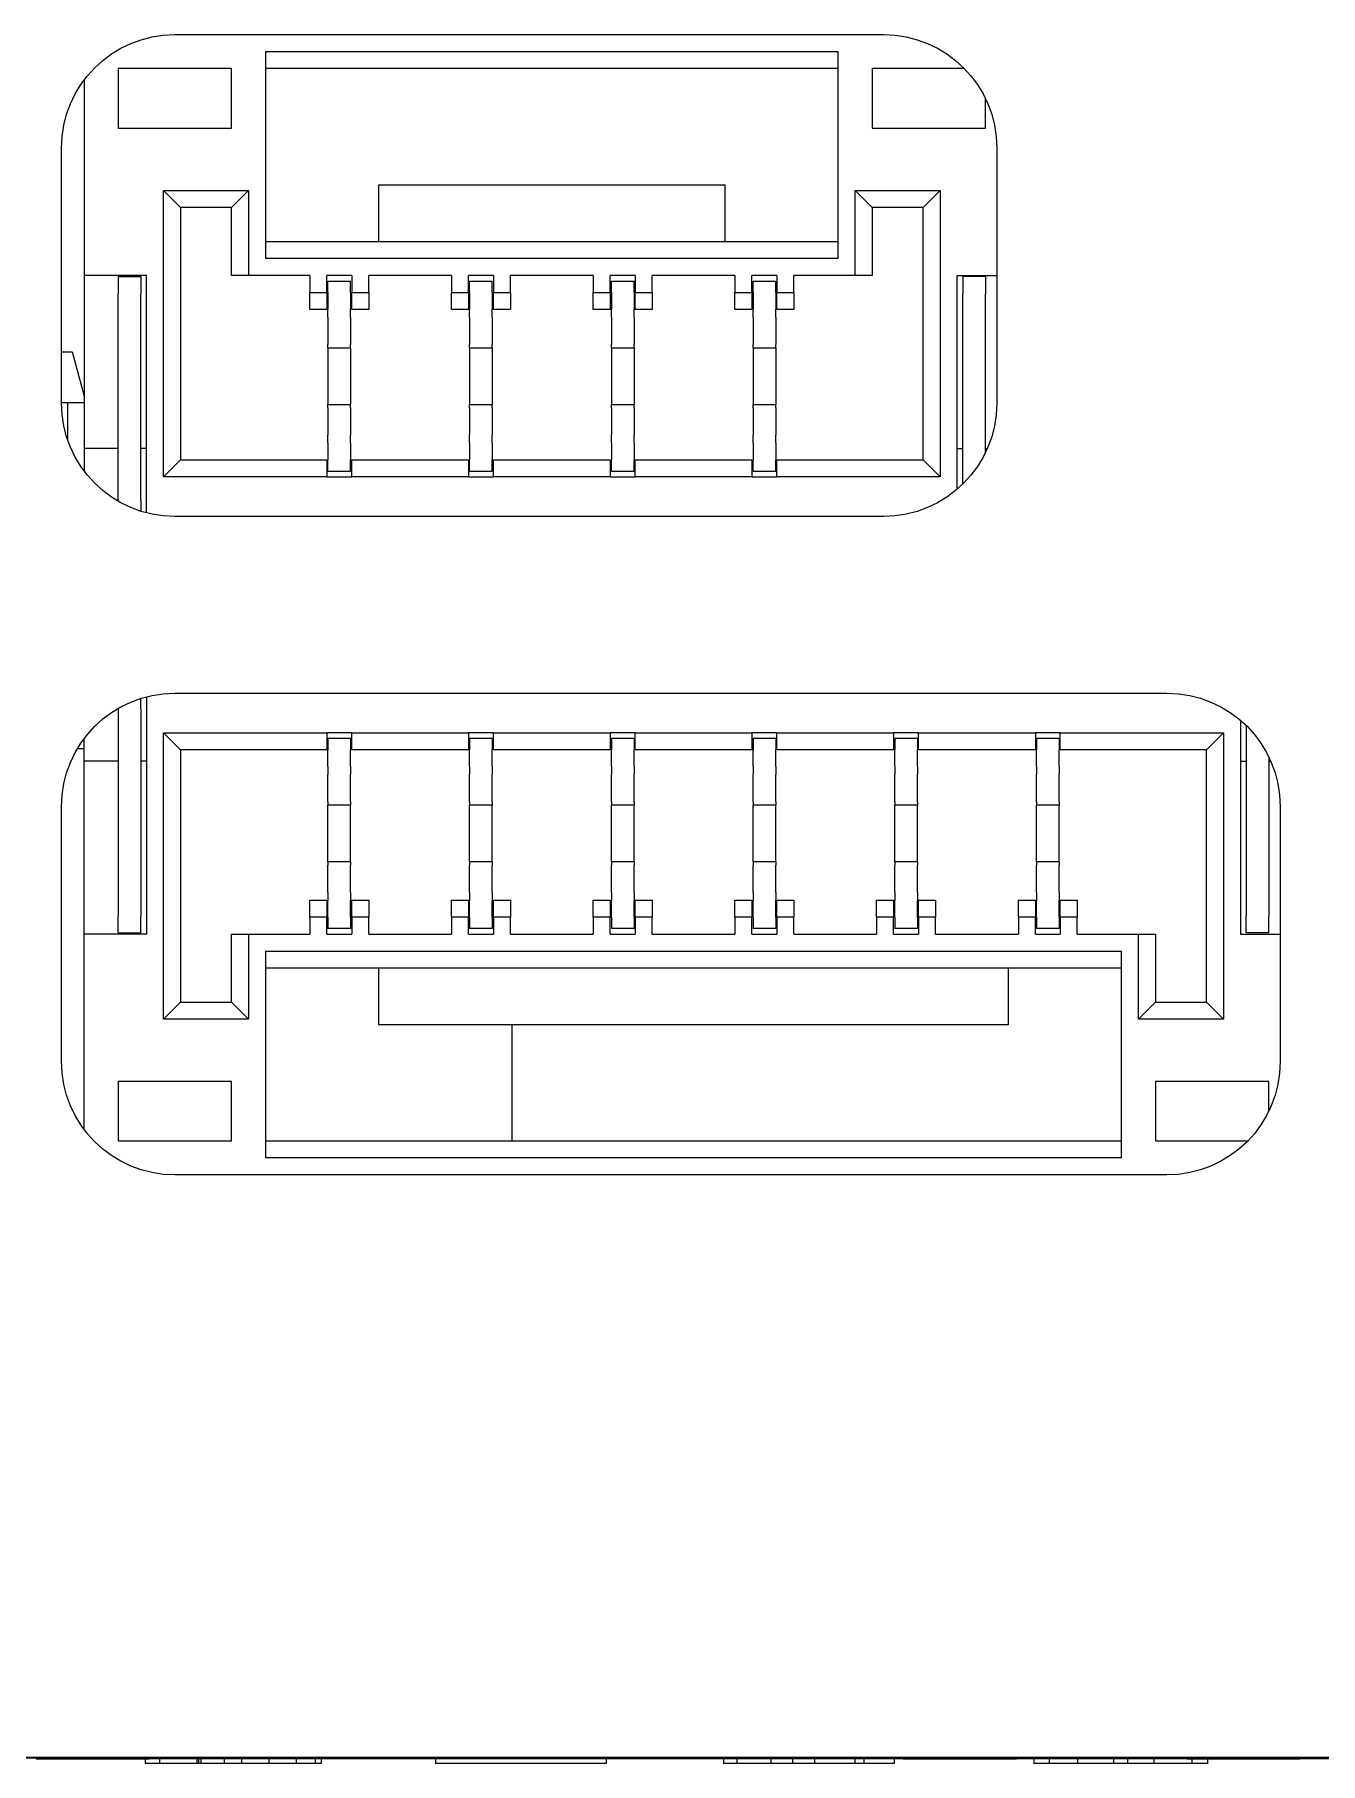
# Model space of a CAD drawing. Header units: millimetres. Extents: x 0 to 297, y 0 to 210.
# Drawn here: x 126.72 to 138.06, y 172.23 to 187.48 of the extents above; entities that cross this region are included whole.
import ezdxf

# ---------------------------------------------------------------- set-up
doc = ezdxf.new("R2010")
doc.units = ezdxf.units.MM
doc.header["$LTSCALE"] = 0.75
doc.layers.add('Visible', color=7, linetype='Continuous', lineweight=13)

msp = doc.modelspace()

# ---------------------------------------------------------------- linework, layer by layer
at = {"layer": 'Visible', "extrusion": (-1e-16, -1, 2.966e-13)}
for p, q in [((127.956, 187.475), (134.206, 187.475)), ((128.756, 187.325), (128.756, 185.5)), ((128.756, 187.325), (133.806, 187.325)), ((133.806, 185.5), (133.806, 187.325)), ((127.456, 187.175), (127.456, 186.65)), ((128.456, 187.175), (127.456, 187.175)), ((128.456, 186.65), (128.456, 187.175)), ((133.806, 187.175), (128.756, 187.175)), ((134.106, 187.175), (134.106, 186.65)), ((134.92, 187.175), (134.106, 187.175)), ((127.156, 187.075), (127.156, 185.35)), ((135.106, 186.65), (135.106, 186.911)), ((127.456, 186.65), (128.456, 186.65)), ((134.106, 186.65), (135.106, 186.65)), ((126.956, 184.225), (126.956, 186.475)), ((135.206, 186.475), (135.206, 184.225)), ((127.856, 183.575), (127.856, 186.1)), ((127.856, 186.1), (128.606, 186.1)), ((127.856, 186.1), (128.006, 185.95)), ((128.606, 186.1), (128.456, 185.95)), ((128.606, 186.1), (128.606, 185.35)), ((129.756, 185.65), (129.756, 186.15)), ((129.756, 186.15), (132.806, 186.15)), ((132.806, 186.15), (132.806, 185.65)), ((133.956, 185.35), (133.956, 186.1)), ((133.956, 186.1), (134.706, 186.1)), ((133.956, 186.1), (134.106, 185.95)), ((134.706, 186.1), (134.556, 185.95)), ((134.706, 186.1), (134.706, 183.575)), ((128.006, 185.95), (128.006, 183.725)), ((128.456, 185.95), (128.006, 185.95)), ((128.456, 185.35), (128.456, 185.95)), ((134.106, 185.95), (134.106, 185.35)), ((134.556, 185.95), (134.106, 185.95)), ((134.556, 183.725), (134.556, 185.95)), ((128.756, 185.65), (129.756, 185.65)), ((129.756, 185.65), (132.806, 185.65)), ((132.806, 185.65), (133.806, 185.65)), ((133.806, 185.5), (128.756, 185.5)), ((127.706, 185.35), (127.156, 185.35)), ((127.156, 185.35), (127.156, 183.825)), ((127.456, 185.34), (127.656, 185.34)), ((127.456, 185.34), (127.456, 185.19)), ((127.656, 185.34), (127.656, 185.19)), ((127.706, 183.257), (127.706, 185.35)), ((128.606, 185.35), (128.456, 185.35)), ((129.146, 185.35), (128.606, 185.35)), ((129.146, 185.35), (129.146, 185.2)), ((129.516, 185.35), (129.296, 185.35)), ((129.296, 185.2), (129.296, 185.35)), ((129.306, 185.3), (129.506, 185.3)), ((129.306, 185.2), (129.306, 185.3)), ((129.506, 185.2), (129.506, 185.3)), ((129.516, 185.35), (129.516, 185.2)), ((130.396, 185.35), (129.666, 185.35)), ((129.666, 185.2), (129.666, 185.35)), ((130.396, 185.35), (130.396, 185.2)), ((130.766, 185.35), (130.546, 185.35)), ((130.546, 185.2), (130.546, 185.35)), ((130.556, 185.3), (130.756, 185.3)), ((130.556, 185.2), (130.556, 185.3)), ((130.756, 185.2), (130.756, 185.3)), ((130.766, 185.35), (130.766, 185.2)), ((131.646, 185.35), (130.916, 185.35)), ((130.916, 185.2), (130.916, 185.35)), ((131.646, 185.35), (131.646, 185.2)), ((132.016, 185.35), (131.796, 185.35)), ((131.796, 185.2), (131.796, 185.35)), ((131.806, 185.3), (132.006, 185.3)), ((131.806, 185.2), (131.806, 185.3)), ((132.006, 185.2), (132.006, 185.3)), ((132.016, 185.35), (132.016, 185.2)), ((132.896, 185.35), (132.166, 185.35)), ((132.166, 185.2), (132.166, 185.35)), ((132.896, 185.35), (132.896, 185.2)), ((133.266, 185.35), (133.046, 185.35)), ((133.046, 185.2), (133.046, 185.35)), ((133.056, 185.3), (133.256, 185.3)), ((133.056, 185.2), (133.056, 185.3)), ((133.256, 185.2), (133.256, 185.3)), ((133.266, 185.35), (133.266, 185.2)), ((133.956, 185.35), (133.416, 185.35)), ((133.416, 185.2), (133.416, 185.35)), ((134.106, 185.35), (133.956, 185.35)), ((134.856, 185.35), (135.206, 185.35)), ((134.856, 183.465), (134.856, 185.35)), ((135.106, 185.34), (134.906, 185.34)), ((134.906, 185.34), (134.906, 185.19)), ((135.106, 185.34), (135.106, 185.19)), ((127.456, 183.365), (127.456, 185.19)), ((127.656, 183.365), (127.656, 185.19)), ((129.146, 185.2), (129.296, 185.2)), ((129.146, 185.05), (129.146, 185.2)), ((129.296, 185.2), (129.296, 185.05)), ((129.306, 185.2), (129.306, 185.054)), ((129.506, 185.2), (129.506, 185.054)), ((129.516, 185.2), (129.666, 185.2)), ((129.516, 185.05), (129.516, 185.2)), ((129.666, 185.2), (129.666, 185.05)), ((130.396, 185.2), (130.546, 185.2)), ((130.396, 185.05), (130.396, 185.2)), ((130.546, 185.2), (130.546, 185.05)), ((130.556, 185.2), (130.556, 185.054)), ((130.756, 185.2), (130.756, 185.054)), ((130.766, 185.2), (130.916, 185.2)), ((130.766, 185.05), (130.766, 185.2)), ((130.916, 185.2), (130.916, 185.05)), ((131.646, 185.2), (131.796, 185.2)), ((131.646, 185.05), (131.646, 185.2)), ((131.796, 185.2), (131.796, 185.05)), ((131.806, 185.2), (131.806, 185.054)), ((132.006, 185.2), (132.006, 185.054)), ((132.016, 185.2), (132.166, 185.2)), ((132.016, 185.05), (132.016, 185.2)), ((132.166, 185.2), (132.166, 185.05)), ((132.896, 185.2), (133.046, 185.2)), ((132.896, 185.05), (132.896, 185.2)), ((133.046, 185.2), (133.046, 185.05)), ((133.056, 185.2), (133.056, 185.054)), ((133.256, 185.2), (133.256, 185.054)), ((133.266, 185.2), (133.416, 185.2)), ((133.266, 185.05), (133.266, 185.2)), ((133.416, 185.2), (133.416, 185.05)), ((134.906, 183.511), (134.906, 185.19)), ((135.106, 183.789), (135.106, 185.19)), ((129.296, 185.05), (129.146, 185.05)), ((129.306, 184.983), (129.306, 185.054)), ((129.306, 184.983), (129.306, 184.742)), ((129.506, 184.983), (129.506, 185.054)), ((129.506, 184.983), (129.506, 184.742)), ((129.666, 185.05), (129.516, 185.05)), ((130.546, 185.05), (130.396, 185.05)), ((130.556, 184.983), (130.556, 185.054)), ((130.556, 184.983), (130.556, 184.742)), ((130.756, 184.983), (130.756, 185.054)), ((130.756, 184.983), (130.756, 184.742)), ((130.916, 185.05), (130.766, 185.05)), ((131.796, 185.05), (131.646, 185.05)), ((131.806, 184.983), (131.806, 185.054)), ((131.806, 184.983), (131.806, 184.742)), ((132.006, 184.983), (132.006, 185.054)), ((132.006, 184.983), (132.006, 184.742)), ((132.166, 185.05), (132.016, 185.05)), ((133.046, 185.05), (132.896, 185.05)), ((133.056, 184.983), (133.056, 185.054)), ((133.056, 184.983), (133.056, 184.742)), ((133.256, 184.983), (133.256, 185.054)), ((133.256, 184.983), (133.256, 184.742)), ((133.416, 185.05), (133.266, 185.05)), ((126.956, 184.677), (127.051, 184.677)), ((127.051, 184.677), (127.156, 184.285)), ((129.306, 184.713), (129.306, 184.742)), ((129.306, 184.713), (129.306, 184.213)), ((129.306, 184.713), (129.506, 184.713)), ((129.506, 184.713), (129.506, 184.742)), ((129.506, 184.713), (129.506, 184.213)), ((130.556, 184.713), (130.556, 184.742)), ((130.556, 184.713), (130.556, 184.213)), ((130.556, 184.713), (130.756, 184.713)), ((130.756, 184.713), (130.756, 184.742)), ((130.756, 184.713), (130.756, 184.213)), ((131.806, 184.713), (131.806, 184.742)), ((131.806, 184.713), (131.806, 184.213)), ((131.806, 184.713), (132.006, 184.713)), ((132.006, 184.713), (132.006, 184.742)), ((132.006, 184.713), (132.006, 184.213)), ((133.056, 184.713), (133.056, 184.742)), ((133.056, 184.713), (133.056, 184.213)), ((133.056, 184.713), (133.256, 184.713)), ((133.256, 184.713), (133.256, 184.742)), ((133.256, 184.713), (133.256, 184.213)), ((127.012, 184.227), (126.956, 184.227)), ((127.012, 183.894), (127.012, 184.227)), ((127.156, 184.227), (127.012, 184.227)), ((129.306, 184.183), (129.306, 184.213)), ((129.306, 184.213), (129.506, 184.213)), ((129.506, 184.183), (129.506, 184.213)), ((130.556, 184.183), (130.556, 184.213)), ((130.556, 184.213), (130.756, 184.213)), ((130.756, 184.183), (130.756, 184.213)), ((131.806, 184.183), (131.806, 184.213)), ((131.806, 184.213), (132.006, 184.213)), ((132.006, 184.183), (132.006, 184.213)), ((133.056, 184.183), (133.056, 184.213)), ((133.056, 184.213), (133.256, 184.213)), ((133.256, 184.183), (133.256, 184.213)), ((129.306, 184.183), (129.306, 183.942)), ((129.506, 184.183), (129.506, 183.942)), ((130.556, 184.183), (130.556, 183.942)), ((130.756, 184.183), (130.756, 183.942)), ((131.806, 184.183), (131.806, 183.942)), ((132.006, 184.183), (132.006, 183.942)), ((133.056, 184.183), (133.056, 183.942)), ((133.256, 184.183), (133.256, 183.942)), ((129.306, 183.871), (129.306, 183.942)), ((129.506, 183.871), (129.506, 183.942)), ((130.556, 183.871), (130.556, 183.942)), ((130.756, 183.871), (130.756, 183.942)), ((131.806, 183.871), (131.806, 183.942)), ((132.006, 183.871), (132.006, 183.942)), ((133.056, 183.871), (133.056, 183.942)), ((133.256, 183.871), (133.256, 183.942)), ((127.156, 183.825), (127.156, 183.625)), ((127.456, 183.825), (127.156, 183.825)), ((127.706, 183.825), (127.656, 183.825)), ((129.306, 183.871), (129.306, 183.725)), ((129.506, 183.871), (129.506, 183.725)), ((130.556, 183.871), (130.556, 183.725)), ((130.756, 183.871), (130.756, 183.725)), ((131.806, 183.871), (131.806, 183.725)), ((132.006, 183.871), (132.006, 183.725)), ((133.056, 183.871), (133.056, 183.725)), ((133.256, 183.871), (133.256, 183.725)), ((134.856, 183.825), (134.906, 183.825)), ((135.106, 183.825), (135.122, 183.825)), ((127.856, 183.575), (128.006, 183.725)), ((128.006, 183.725), (129.296, 183.725)), ((129.296, 183.725), (129.296, 183.575)), ((129.306, 183.625), (129.306, 183.725)), ((129.306, 183.625), (129.506, 183.625)), ((129.506, 183.625), (129.506, 183.725)), ((129.516, 183.725), (130.546, 183.725)), ((129.516, 183.575), (129.516, 183.725)), ((130.546, 183.725), (130.546, 183.575)), ((130.556, 183.625), (130.556, 183.725)), ((130.556, 183.625), (130.756, 183.625)), ((130.756, 183.625), (130.756, 183.725)), ((130.766, 183.725), (131.796, 183.725)), ((130.766, 183.575), (130.766, 183.725)), ((131.796, 183.725), (131.796, 183.575)), ((131.806, 183.625), (131.806, 183.725)), ((131.806, 183.625), (132.006, 183.625)), ((132.006, 183.625), (132.006, 183.725)), ((132.016, 183.725), (133.046, 183.725)), ((132.016, 183.575), (132.016, 183.725)), ((133.046, 183.725), (133.046, 183.575)), ((133.056, 183.625), (133.056, 183.725)), ((133.056, 183.625), (133.256, 183.625)), ((133.256, 183.625), (133.256, 183.725)), ((133.266, 183.725), (134.556, 183.725)), ((133.266, 183.575), (133.266, 183.725)), ((134.706, 183.575), (134.556, 183.725)), ((129.296, 183.575), (127.856, 183.575)), ((129.296, 183.575), (129.516, 183.575)), ((130.546, 183.575), (129.516, 183.575)), ((130.546, 183.575), (130.766, 183.575)), ((131.796, 183.575), (130.766, 183.575)), ((131.796, 183.575), (132.016, 183.575)), ((133.046, 183.575), (132.016, 183.575)), ((133.046, 183.575), (133.266, 183.575)), ((134.706, 183.575), (133.266, 183.575)), ((127.456, 183.365), (127.456, 183.359)), ((127.656, 183.365), (127.656, 183.271)), ((134.206, 183.225), (127.956, 183.225)), ((127.656, 181.527), (127.656, 181.621)), ((127.706, 181.635), (127.706, 179.542)), ((127.956, 181.667), (136.706, 181.667)), ((127.456, 181.527), (127.456, 181.533)), ((127.456, 181.527), (127.456, 179.702)), ((127.656, 181.527), (127.656, 179.702)), ((127.856, 181.317), (129.296, 181.317)), ((127.856, 181.317), (128.006, 181.167)), ((127.856, 178.792), (127.856, 181.317)), ((129.296, 181.317), (129.296, 181.167)), ((129.516, 181.317), (129.296, 181.317)), ((129.516, 181.317), (130.546, 181.317)), ((129.516, 181.167), (129.516, 181.317)), ((130.546, 181.317), (130.546, 181.167)), ((130.766, 181.317), (130.546, 181.317)), ((130.766, 181.317), (131.796, 181.317)), ((130.766, 181.167), (130.766, 181.317)), ((131.796, 181.317), (131.796, 181.167)), ((132.016, 181.317), (131.796, 181.317)), ((132.016, 181.317), (133.046, 181.317)), ((132.016, 181.167), (132.016, 181.317)), ((133.046, 181.317), (133.046, 181.167)), ((133.266, 181.317), (133.046, 181.317)), ((133.266, 181.317), (134.296, 181.317)), ((133.266, 181.167), (133.266, 181.317)), ((134.296, 181.317), (134.296, 181.167)), ((134.516, 181.317), (134.296, 181.317)), ((134.516, 181.167), (134.516, 181.317)), ((134.516, 181.317), (135.546, 181.317)), ((135.546, 181.317), (135.546, 181.167)), ((135.766, 181.317), (135.546, 181.317)), ((135.766, 181.317), (137.206, 181.317)), ((135.766, 181.167), (135.766, 181.317)), ((137.206, 181.317), (137.056, 181.167)), ((137.206, 181.317), (137.206, 178.792)), ((137.356, 181.427), (137.356, 179.542)), ((137.406, 181.381), (137.406, 179.702)), ((127.095, 181.177), (127.156, 181.177)), ((127.156, 181.067), (127.156, 181.267)), ((129.296, 181.167), (128.006, 181.167)), ((128.006, 181.167), (128.006, 178.942)), ((129.506, 181.267), (129.306, 181.267)), ((129.306, 181.267), (129.306, 181.167)), ((129.306, 181.021), (129.306, 181.167)), ((129.506, 181.267), (129.506, 181.167)), ((129.506, 181.021), (129.506, 181.167)), ((130.546, 181.167), (129.516, 181.167)), ((130.756, 181.267), (130.556, 181.267)), ((130.556, 181.267), (130.556, 181.167)), ((130.556, 181.021), (130.556, 181.167)), ((130.756, 181.267), (130.756, 181.167)), ((130.756, 181.021), (130.756, 181.167)), ((131.796, 181.167), (130.766, 181.167)), ((132.006, 181.267), (131.806, 181.267)), ((131.806, 181.267), (131.806, 181.167)), ((131.806, 181.021), (131.806, 181.167)), ((132.006, 181.267), (132.006, 181.167)), ((132.006, 181.021), (132.006, 181.167)), ((133.046, 181.167), (132.016, 181.167)), ((133.256, 181.267), (133.056, 181.267)), ((133.056, 181.267), (133.056, 181.167)), ((133.056, 181.021), (133.056, 181.167)), ((133.256, 181.267), (133.256, 181.167)), ((133.256, 181.021), (133.256, 181.167)), ((134.296, 181.167), (133.266, 181.167)), ((134.506, 181.267), (134.306, 181.267)), ((134.306, 181.267), (134.306, 181.167)), ((134.306, 181.021), (134.306, 181.167)), ((134.506, 181.267), (134.506, 181.167)), ((134.506, 181.021), (134.506, 181.167)), ((135.546, 181.167), (134.516, 181.167)), ((135.756, 181.267), (135.556, 181.267)), ((135.556, 181.267), (135.556, 181.167)), ((135.556, 181.021), (135.556, 181.167)), ((135.756, 181.267), (135.756, 181.167)), ((135.756, 181.021), (135.756, 181.167)), ((137.056, 181.167), (135.766, 181.167)), ((137.056, 178.942), (137.056, 181.167)), ((127.156, 179.542), (127.156, 181.067)), ((127.456, 181.067), (127.156, 181.067)), ((127.706, 181.067), (127.656, 181.067)), ((129.306, 181.021), (129.306, 180.95)), ((129.506, 181.021), (129.506, 180.95)), ((130.556, 181.021), (130.556, 180.95)), ((130.756, 181.021), (130.756, 180.95)), ((131.806, 181.021), (131.806, 180.95)), ((132.006, 181.021), (132.006, 180.95)), ((133.056, 181.021), (133.056, 180.95)), ((133.256, 181.021), (133.256, 180.95)), ((134.306, 181.021), (134.306, 180.95)), ((134.506, 181.021), (134.506, 180.95)), ((135.556, 181.021), (135.556, 180.95)), ((135.756, 181.021), (135.756, 180.95)), ((137.356, 181.067), (137.406, 181.067)), ((137.606, 181.103), (137.606, 179.702)), ((137.606, 181.067), (137.622, 181.067)), ((129.306, 180.709), (129.306, 180.95)), ((129.506, 180.709), (129.506, 180.95)), ((130.556, 180.709), (130.556, 180.95)), ((130.756, 180.709), (130.756, 180.95)), ((131.806, 180.709), (131.806, 180.95)), ((132.006, 180.709), (132.006, 180.95)), ((133.056, 180.709), (133.056, 180.95)), ((133.256, 180.709), (133.256, 180.95)), ((134.306, 180.709), (134.306, 180.95)), ((134.506, 180.709), (134.506, 180.95)), ((135.556, 180.709), (135.556, 180.95)), ((135.756, 180.709), (135.756, 180.95)), ((129.306, 180.709), (129.306, 180.679)), ((129.506, 180.709), (129.506, 180.679)), ((130.556, 180.709), (130.556, 180.679)), ((130.756, 180.709), (130.756, 180.679)), ((131.806, 180.709), (131.806, 180.679)), ((132.006, 180.709), (132.006, 180.679)), ((133.056, 180.709), (133.056, 180.679)), ((133.256, 180.709), (133.256, 180.679)), ((134.306, 180.709), (134.306, 180.679)), ((134.506, 180.709), (134.506, 180.679)), ((135.556, 180.709), (135.556, 180.679)), ((135.756, 180.709), (135.756, 180.679)), ((126.956, 178.417), (126.956, 180.667)), ((129.306, 180.179), (129.306, 180.679)), ((129.506, 180.679), (129.306, 180.679)), ((129.506, 180.179), (129.506, 180.679)), ((130.556, 180.179), (130.556, 180.679)), ((130.756, 180.679), (130.556, 180.679)), ((130.756, 180.179), (130.756, 180.679)), ((131.806, 180.179), (131.806, 180.679)), ((132.006, 180.679), (131.806, 180.679)), ((132.006, 180.179), (132.006, 180.679)), ((133.056, 180.179), (133.056, 180.679)), ((133.256, 180.679), (133.056, 180.679)), ((133.256, 180.179), (133.256, 180.679)), ((134.306, 180.179), (134.306, 180.679)), ((134.506, 180.679), (134.306, 180.679)), ((134.506, 180.179), (134.506, 180.679)), ((135.556, 180.179), (135.556, 180.679)), ((135.756, 180.679), (135.556, 180.679)), ((135.756, 180.179), (135.756, 180.679)), ((137.706, 180.667), (137.706, 178.417)), ((129.306, 180.179), (129.306, 180.15)), ((129.506, 180.179), (129.306, 180.179)), ((129.306, 179.909), (129.306, 180.15)), ((129.506, 180.179), (129.506, 180.15)), ((129.506, 179.909), (129.506, 180.15)), ((130.556, 180.179), (130.556, 180.15)), ((130.756, 180.179), (130.556, 180.179)), ((130.556, 179.909), (130.556, 180.15)), ((130.756, 180.179), (130.756, 180.15)), ((130.756, 179.909), (130.756, 180.15)), ((131.806, 180.179), (131.806, 180.15)), ((132.006, 180.179), (131.806, 180.179)), ((131.806, 179.909), (131.806, 180.15)), ((132.006, 180.179), (132.006, 180.15)), ((132.006, 179.909), (132.006, 180.15)), ((133.056, 180.179), (133.056, 180.15)), ((133.256, 180.179), (133.056, 180.179)), ((133.056, 179.909), (133.056, 180.15)), ((133.256, 180.179), (133.256, 180.15)), ((133.256, 179.909), (133.256, 180.15)), ((134.306, 180.179), (134.306, 180.15)), ((134.506, 180.179), (134.306, 180.179)), ((134.306, 179.909), (134.306, 180.15)), ((134.506, 180.179), (134.506, 180.15)), ((134.506, 179.909), (134.506, 180.15)), ((135.556, 180.179), (135.556, 180.15)), ((135.756, 180.179), (135.556, 180.179)), ((135.556, 179.909), (135.556, 180.15)), ((135.756, 180.179), (135.756, 180.15)), ((135.756, 179.909), (135.756, 180.15)), ((129.146, 179.842), (129.296, 179.842)), ((129.146, 179.692), (129.146, 179.842)), ((129.296, 179.842), (129.296, 179.692)), ((129.306, 179.909), (129.306, 179.838)), ((129.306, 179.692), (129.306, 179.838)), ((129.506, 179.909), (129.506, 179.838)), ((129.506, 179.692), (129.506, 179.838)), ((129.516, 179.842), (129.666, 179.842)), ((129.516, 179.692), (129.516, 179.842)), ((129.666, 179.842), (129.666, 179.692)), ((130.396, 179.842), (130.546, 179.842)), ((130.396, 179.692), (130.396, 179.842)), ((130.546, 179.842), (130.546, 179.692)), ((130.556, 179.909), (130.556, 179.838)), ((130.556, 179.692), (130.556, 179.838)), ((130.756, 179.909), (130.756, 179.838)), ((130.756, 179.692), (130.756, 179.838)), ((130.766, 179.842), (130.916, 179.842)), ((130.766, 179.692), (130.766, 179.842)), ((130.916, 179.842), (130.916, 179.692)), ((131.646, 179.842), (131.796, 179.842)), ((131.646, 179.692), (131.646, 179.842)), ((131.796, 179.842), (131.796, 179.692)), ((131.806, 179.909), (131.806, 179.838)), ((131.806, 179.692), (131.806, 179.838)), ((132.006, 179.909), (132.006, 179.838)), ((132.006, 179.692), (132.006, 179.838)), ((132.016, 179.842), (132.166, 179.842)), ((132.016, 179.692), (132.016, 179.842)), ((132.166, 179.842), (132.166, 179.692)), ((132.896, 179.842), (133.046, 179.842)), ((132.896, 179.692), (132.896, 179.842)), ((133.046, 179.842), (133.046, 179.692)), ((133.056, 179.909), (133.056, 179.838)), ((133.056, 179.692), (133.056, 179.838)), ((133.256, 179.909), (133.256, 179.838)), ((133.256, 179.692), (133.256, 179.838)), ((133.266, 179.842), (133.416, 179.842)), ((133.266, 179.692), (133.266, 179.842)), ((133.416, 179.842), (133.416, 179.692)), ((134.146, 179.842), (134.296, 179.842)), ((134.146, 179.692), (134.146, 179.842)), ((134.296, 179.842), (134.296, 179.692)), ((134.306, 179.909), (134.306, 179.838)), ((134.306, 179.692), (134.306, 179.838)), ((134.506, 179.909), (134.506, 179.838)), ((134.506, 179.692), (134.506, 179.838)), ((134.516, 179.842), (134.666, 179.842)), ((134.516, 179.692), (134.516, 179.842)), ((134.666, 179.842), (134.666, 179.692)), ((135.396, 179.842), (135.546, 179.842)), ((135.396, 179.692), (135.396, 179.842)), ((135.546, 179.842), (135.546, 179.692)), ((135.556, 179.909), (135.556, 179.838)), ((135.556, 179.692), (135.556, 179.838)), ((135.756, 179.909), (135.756, 179.838)), ((135.756, 179.692), (135.756, 179.838)), ((135.766, 179.842), (135.916, 179.842)), ((135.766, 179.692), (135.766, 179.842)), ((135.916, 179.842), (135.916, 179.692)), ((127.456, 179.552), (127.456, 179.702)), ((127.656, 179.552), (127.656, 179.702)), ((129.296, 179.692), (129.146, 179.692)), ((129.146, 179.692), (129.146, 179.542)), ((129.296, 179.542), (129.296, 179.692)), ((129.306, 179.692), (129.306, 179.592)), ((129.506, 179.692), (129.506, 179.592)), ((129.666, 179.692), (129.516, 179.692)), ((129.516, 179.692), (129.516, 179.542)), ((129.666, 179.542), (129.666, 179.692)), ((130.546, 179.692), (130.396, 179.692)), ((130.396, 179.692), (130.396, 179.542)), ((130.546, 179.542), (130.546, 179.692)), ((130.556, 179.692), (130.556, 179.592)), ((130.756, 179.692), (130.756, 179.592)), ((130.916, 179.692), (130.766, 179.692)), ((130.766, 179.692), (130.766, 179.542)), ((130.916, 179.542), (130.916, 179.692)), ((131.796, 179.692), (131.646, 179.692)), ((131.646, 179.692), (131.646, 179.542)), ((131.796, 179.542), (131.796, 179.692)), ((131.806, 179.692), (131.806, 179.592)), ((132.006, 179.692), (132.006, 179.592)), ((132.166, 179.692), (132.016, 179.692)), ((132.016, 179.692), (132.016, 179.542)), ((132.166, 179.542), (132.166, 179.692)), ((133.046, 179.692), (132.896, 179.692)), ((132.896, 179.692), (132.896, 179.542)), ((133.046, 179.542), (133.046, 179.692)), ((133.056, 179.692), (133.056, 179.592)), ((133.256, 179.692), (133.256, 179.592)), ((133.416, 179.692), (133.266, 179.692)), ((133.266, 179.692), (133.266, 179.542)), ((133.416, 179.542), (133.416, 179.692)), ((134.296, 179.692), (134.146, 179.692)), ((134.146, 179.692), (134.146, 179.542)), ((134.296, 179.542), (134.296, 179.692)), ((134.306, 179.692), (134.306, 179.592)), ((134.506, 179.692), (134.506, 179.592)), ((134.666, 179.692), (134.516, 179.692)), ((134.516, 179.692), (134.516, 179.542)), ((134.666, 179.542), (134.666, 179.692)), ((135.546, 179.692), (135.396, 179.692)), ((135.396, 179.692), (135.396, 179.542)), ((135.546, 179.542), (135.546, 179.692)), ((135.556, 179.692), (135.556, 179.592)), ((135.756, 179.692), (135.756, 179.592)), ((135.916, 179.692), (135.766, 179.692)), ((135.766, 179.692), (135.766, 179.542)), ((135.916, 179.542), (135.916, 179.692)), ((137.406, 179.552), (137.406, 179.702)), ((137.606, 179.552), (137.606, 179.702)), ((127.706, 179.542), (127.156, 179.542)), ((127.156, 177.817), (127.156, 179.542)), ((127.456, 179.552), (127.656, 179.552)), ((128.456, 179.542), (128.606, 179.542)), ((128.456, 178.942), (128.456, 179.542)), ((128.606, 179.542), (129.146, 179.542)), ((128.606, 179.542), (128.606, 178.792)), ((129.296, 179.542), (129.516, 179.542)), ((129.506, 179.592), (129.306, 179.592)), ((129.666, 179.542), (130.396, 179.542)), ((130.546, 179.542), (130.766, 179.542)), ((130.756, 179.592), (130.556, 179.592)), ((130.916, 179.542), (131.646, 179.542)), ((131.796, 179.542), (132.016, 179.542)), ((132.006, 179.592), (131.806, 179.592)), ((132.166, 179.542), (132.896, 179.542)), ((133.046, 179.542), (133.266, 179.542)), ((133.256, 179.592), (133.056, 179.592)), ((133.416, 179.542), (134.146, 179.542)), ((134.296, 179.542), (134.516, 179.542)), ((134.506, 179.592), (134.306, 179.592)), ((134.666, 179.542), (135.396, 179.542)), ((135.546, 179.542), (135.766, 179.542)), ((135.756, 179.592), (135.556, 179.592)), ((135.916, 179.542), (136.456, 179.542)), ((136.456, 178.792), (136.456, 179.542)), ((136.456, 179.542), (136.606, 179.542)), ((136.606, 179.542), (136.606, 178.942)), ((137.356, 179.542), (137.706, 179.542)), ((137.606, 179.552), (137.406, 179.552)), ((128.756, 179.392), (128.756, 177.567)), ((128.756, 179.392), (136.306, 179.392)), ((136.306, 177.567), (136.306, 179.392)), ((129.756, 179.242), (128.756, 179.242)), ((129.756, 178.742), (129.756, 179.242)), ((135.306, 179.242), (129.756, 179.242)), ((136.306, 179.242), (135.306, 179.242)), ((135.306, 179.242), (135.306, 178.742)), ((127.856, 178.792), (128.006, 178.942)), ((128.006, 178.942), (128.456, 178.942)), ((128.606, 178.792), (128.456, 178.942)), ((136.456, 178.792), (136.606, 178.942)), ((136.606, 178.942), (137.056, 178.942)), ((137.206, 178.792), (137.056, 178.942)), ((128.606, 178.792), (127.856, 178.792)), ((135.306, 178.742), (129.756, 178.742)), ((130.931, 177.717), (130.931, 178.742)), ((137.206, 178.792), (136.456, 178.792)), ((128.456, 178.242), (127.456, 178.242)), ((127.456, 178.242), (127.456, 177.717)), ((128.456, 177.717), (128.456, 178.242)), ((137.606, 178.242), (136.606, 178.242)), ((136.606, 178.242), (136.606, 177.717)), ((137.606, 177.981), (137.606, 178.242)), ((127.456, 177.717), (128.456, 177.717)), ((128.756, 177.717), (136.306, 177.717)), ((136.606, 177.717), (137.42, 177.717)), ((136.306, 177.567), (128.756, 177.567)), ((136.706, 177.417), (127.956, 177.417)), ((166.731, 172.278), (125.731, 172.278)), ((125.731, 172.277), (166.731, 172.277)), ((126.731, 172.277), (126.731, 172.267)), ((126.731, 172.267), (127.731, 172.267)), ((127.695, 172.267), (127.695, 172.227)), ((127.819, 172.227), (127.695, 172.227)), ((134.381, 172.267), (127.731, 172.267)), ((127.819, 172.267), (127.819, 172.227)), ((128.149, 172.227), (127.819, 172.227)), ((128.149, 172.267), (128.149, 172.227)), ((128.163, 172.227), (128.149, 172.227)), ((128.163, 172.267), (128.163, 172.227)), ((128.184, 172.227), (128.163, 172.227)), ((128.184, 172.267), (128.184, 172.227)), ((128.284, 172.227), (128.184, 172.227)), ((128.392, 172.227), (128.284, 172.227)), ((128.392, 172.267), (128.392, 172.227)), ((128.545, 172.227), (128.392, 172.227)), ((128.545, 172.267), (128.545, 172.227)), ((128.784, 172.227), (128.545, 172.227)), ((128.784, 172.267), (128.784, 172.227)), ((129.025, 172.227), (128.784, 172.227)), ((129.025, 172.267), (129.025, 172.227)), ((129.192, 172.227), (129.025, 172.227)), ((129.192, 172.267), (129.192, 172.227)), ((129.247, 172.227), (129.192, 172.227)), ((129.247, 172.267), (129.247, 172.227)), ((130.254, 172.267), (130.254, 172.227)), ((131.761, 172.227), (130.254, 172.227)), ((131.761, 172.267), (131.761, 172.227)), ((132.794, 172.267), (132.794, 172.227)), ((132.914, 172.227), (132.794, 172.227)), ((132.914, 172.267), (132.914, 172.227)), ((133.212, 172.227), (132.914, 172.227)), ((133.212, 172.267), (133.212, 172.227)), ((133.405, 172.227), (133.212, 172.227)), ((133.405, 172.267), (133.405, 172.227)), ((133.597, 172.227), (133.405, 172.227)), ((133.597, 172.267), (133.597, 172.227)), ((133.788, 172.227), (133.597, 172.227)), ((133.954, 172.227), (133.788, 172.227)), ((133.954, 172.267), (133.954, 172.227)), ((134.033, 172.227), (133.954, 172.227)), ((134.033, 172.267), (134.033, 172.227)), ((134.301, 172.227), (134.033, 172.227)), ((134.301, 172.267), (134.301, 172.227)), ((134.381, 172.267), (135.381, 172.267)), ((135.381, 172.277), (135.381, 172.267)), ((136.881, 172.267), (135.381, 172.267)), ((135.534, 172.267), (135.534, 172.227)), ((135.669, 172.227), (135.534, 172.227)), ((135.669, 172.267), (135.669, 172.227)), ((135.919, 172.227), (135.669, 172.227)), ((135.919, 172.267), (135.919, 172.227)), ((136.234, 172.227), (135.919, 172.227)), ((136.234, 172.267), (136.234, 172.227)), ((136.358, 172.227), (136.234, 172.227)), ((136.358, 172.267), (136.358, 172.227)), ((136.59, 172.227), (136.358, 172.227)), ((136.59, 172.267), (136.59, 172.227)), ((136.927, 172.227), (136.59, 172.227)), ((136.881, 172.267), (137.881, 172.267)), ((136.927, 172.267), (136.927, 172.227)), ((137.066, 172.227), (136.927, 172.227)), ((137.066, 172.267), (137.066, 172.227)), ((137.881, 172.277), (137.881, 172.267)), ((138.047, 172.267), (137.881, 172.267)), ((138.047, 172.277), (138.047, 172.267)), ((138.131, 172.267), (138.047, 172.267))]:
    msp.add_line(p, q, dxfattribs=at)
at = {"layer": 'Visible', "extrusion": (0, 0, -1)}
for centre, start, end in [((-127.956, 186.475), 0, 90), ((-134.206, 186.475), 90, 180), ((-127.956, 184.225), 270, 0), ((-134.206, 184.225), 180, 270), ((-127.956, 180.667), 0, 90), ((-136.706, 180.667), 90, 180), ((-127.956, 178.417), 270, 0), ((-136.706, 178.417), 180, 270)]:
    msp.add_arc(centre, 1, start, end, dxfattribs=at)

doc.saveas('drawing.dxf')
